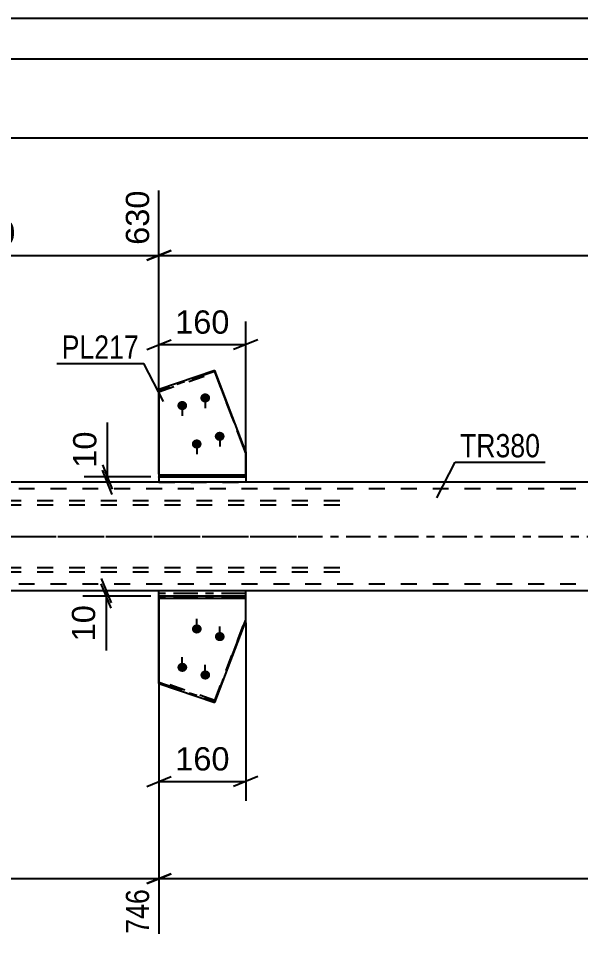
# Model space of a CAD drawing. Header units: millimetres. Extents: x 0 to 841, y 0 to 594.
# Drawn here: x 69.4 to 138.6, y 480.8 to 594 of the extents above; entities that cross this region are included whole.
import ezdxf

# ---------------------------------------------------------------- set-up
doc = ezdxf.new("R2010")
doc.units = ezdxf.units.MM
doc.linetypes.add('DXK_LINE_DOT2', pattern=[3.9198, 1.9599, -1.9599])
doc.linetypes.add('DXK_LINE_DOT3', pattern=[5.9187, 2.979, -0.9799, 0.9799, -0.9799])
doc.styles.add('Arial', font='ARIAL.TTF', dxfattribs={"height": 0.2})
doc.styles.add('Arial Narrow', font='ARIALN.TTF', dxfattribs={"height": 0.2})

# ---------------------------------------------------------------- blocks, each defined once
blk = doc.blocks.new('Unknown-318884589-1127')
at = {"color": 5, "linetype": 'Continuous'}
for p, q in [((841, 594), (0, 594)), ((836, 589), (5, 589))]:
    blk.add_line(p, q, dxfattribs=at)
blk = doc.blocks.new('Part-318884589-4273 - 4247')
at = {"color": 2, "linetype": 'Continuous'}
for p, q in [((86.71, 537.59), (86.71, 536.93)), ((86.71, 537.59), (97.4, 537.59)), ((97.4, 537.59), (97.4, 536.93))]:
    blk.add_line(p, q, dxfattribs=at)
at = {"color": 7, "linetype": 'DXK_LINE_DOT2'}
blk.add_line((86.71, 536.93), (97.4, 536.93), dxfattribs=at)
blk = doc.blocks.new('Bolt-318884589-4280 - 4247')
at = {"linetype": 'Continuous'}
for points in [[(89.59, 545.8), (89.47, 545.81), (89.35, 545.85), (89.24, 545.91), (89.14, 545.99), (89.07, 546.08), (89.02, 546.19), (88.99, 546.3), (88.99, 546.42), (89.02, 546.54), (89.07, 546.65), (89.14, 546.74), (89.24, 546.82), (89.35, 546.88), (89.47, 546.92), (89.59, 546.93), (89.72, 546.92), (89.83, 546.88), (89.94, 546.82), (90.04, 546.74), (90.11, 546.65), (90.16, 546.54), (90.19, 546.42), (90.19, 546.3), (90.16, 546.19), (90.11, 546.08), (90.04, 545.99), (89.94, 545.91), (89.83, 545.85), (89.72, 545.81)], [(92.42, 546.74), (92.29, 546.75), (92.17, 546.79), (92.07, 546.85), (91.97, 546.93), (91.9, 547.02), (91.85, 547.13), (91.82, 547.25), (91.82, 547.37), (91.85, 547.48), (91.9, 547.59), (91.97, 547.68), (92.07, 547.76), (92.17, 547.82), (92.29, 547.86), (92.42, 547.87), (92.54, 547.86), (92.66, 547.82), (92.77, 547.76), (92.86, 547.68), (92.94, 547.59), (92.99, 547.48), (93.01, 547.37), (93.01, 547.25), (92.99, 547.13), (92.94, 547.02), (92.86, 546.93), (92.77, 546.85), (92.66, 546.79), (92.54, 546.75)], [(94.2, 542.02), (94.08, 542.03), (93.96, 542.07), (93.85, 542.13), (93.76, 542.2), (93.68, 542.3), (93.63, 542.41), (93.6, 542.52), (93.6, 542.64), (93.63, 542.76), (93.68, 542.86), (93.76, 542.96), (93.85, 543.04), (93.96, 543.1), (94.08, 543.13), (94.2, 543.15), (94.33, 543.13), (94.45, 543.1), (94.55, 543.04), (94.65, 542.96), (94.72, 542.86), (94.77, 542.76), (94.8, 542.64), (94.8, 542.52), (94.77, 542.41), (94.72, 542.3), (94.65, 542.2), (94.55, 542.13), (94.45, 542.07), (94.33, 542.03)], [(91.37, 541.08), (91.25, 541.09), (91.13, 541.12), (91.02, 541.18), (90.93, 541.26), (90.85, 541.36), (90.8, 541.47), (90.78, 541.58), (90.78, 541.7), (90.8, 541.81), (90.85, 541.92), (90.93, 542.02), (91.02, 542.1), (91.13, 542.15), (91.25, 542.19), (91.37, 542.2), (91.5, 542.19), (91.62, 542.15), (91.73, 542.1), (91.82, 542.02), (91.89, 541.92), (91.94, 541.81), (91.97, 541.7), (91.97, 541.58), (91.94, 541.47), (91.89, 541.36), (91.82, 541.26), (91.73, 541.18), (91.62, 541.12), (91.5, 541.09)]]:
    blk.add_hatch(color=1, dxfattribs=at).paths.add_polyline_path(points)
at = {"color": 1, "linetype": 'Continuous'}
for p, q in [((89.59, 546.82), (89.59, 545.11)), ((92.42, 547.76), (92.42, 546.05)), ((94.2, 543.04), (94.2, 541.33)), ((91.37, 542.1), (91.37, 540.39))]:
    blk.add_line(p, q, dxfattribs=at)
blk = doc.blocks.new('Part-318884589-4286 - 4247')
at = {"color": 2, "linetype": 'Continuous'}
for p, q in [((93.61, 550.7), (86.71, 548.34)), ((97.4, 540.66), (93.61, 550.7)), ((86.71, 548.34), (86.71, 537.59)), ((97.4, 540.66), (97.4, 537.59)), ((86.71, 537.83), (97.4, 537.83))]:
    blk.add_line(p, q, dxfattribs=at)
at = {"color": 7, "linetype": 'DXK_LINE_DOT3'}
for p, q in [((93.61, 550.56), (86.71, 548.21)), ((97.4, 540.52), (93.61, 550.56)), ((97.4, 537.7), (97.4, 540.52)), ((86.71, 537.7), (97.4, 537.7))]:
    blk.add_line(p, q, dxfattribs=at)
at = {"color": 7, "linetype": 'DXK_LINE_DOT2'}
for p, q in [((86.71, 548.07), (93.61, 550.42)), ((93.61, 550.7), (93.61, 550.42)), ((93.61, 550.42), (97.4, 540.38)), ((86.71, 537.56), (86.71, 537.59)), ((86.71, 537.59), (86.71, 537.56)), ((97.4, 537.56), (86.71, 537.56)), ((97.4, 537.59), (97.4, 537.56)), ((97.4, 537.59), (97.4, 537.56))]:
    blk.add_line(p, q, dxfattribs=at)
blk = doc.blocks.new('Bolt-318884589-4356 - 4247')
at = {"linetype": 'Continuous'}
for points in [[(91.38, 519.45), (91.51, 519.43), (91.63, 519.4), (91.73, 519.34), (91.83, 519.26), (91.9, 519.16), (91.95, 519.06), (91.98, 518.94), (91.98, 518.82), (91.95, 518.71), (91.9, 518.6), (91.83, 518.51), (91.73, 518.43), (91.63, 518.37), (91.51, 518.33), (91.38, 518.32), (91.26, 518.33), (91.14, 518.37), (91.03, 518.43), (90.94, 518.51), (90.86, 518.6), (90.81, 518.71), (90.78, 518.82), (90.78, 518.94), (90.81, 519.06), (90.86, 519.16), (90.94, 519.26), (91.03, 519.34), (91.14, 519.4), (91.26, 519.43)], [(94.21, 518.5), (94.33, 518.49), (94.45, 518.46), (94.56, 518.4), (94.65, 518.32), (94.73, 518.22), (94.78, 518.11), (94.81, 518), (94.81, 517.88), (94.78, 517.77), (94.73, 517.66), (94.65, 517.56), (94.56, 517.48), (94.45, 517.43), (94.33, 517.39), (94.21, 517.38), (94.08, 517.39), (93.96, 517.43), (93.86, 517.48), (93.76, 517.56), (93.69, 517.66), (93.64, 517.77), (93.61, 517.88), (93.61, 518), (93.64, 518.11), (93.69, 518.22), (93.76, 518.32), (93.86, 518.4), (93.96, 518.46), (94.08, 518.49)], [(89.6, 514.72), (89.72, 514.71), (89.84, 514.67), (89.95, 514.62), (90.04, 514.54), (90.12, 514.44), (90.17, 514.33), (90.2, 514.22), (90.2, 514.1), (90.17, 513.98), (90.12, 513.88), (90.04, 513.78), (89.95, 513.7), (89.84, 513.64), (89.72, 513.61), (89.6, 513.6), (89.47, 513.61), (89.35, 513.64), (89.25, 513.7), (89.15, 513.78), (89.08, 513.88), (89.03, 513.98), (89, 514.1), (89, 514.22), (89.03, 514.33), (89.08, 514.44), (89.15, 514.54), (89.25, 514.62), (89.35, 514.67), (89.47, 514.71)], [(92.43, 513.78), (92.55, 513.77), (92.67, 513.73), (92.78, 513.67), (92.87, 513.59), (92.95, 513.5), (93, 513.39), (93.02, 513.28), (93.02, 513.16), (93, 513.04), (92.95, 512.93), (92.87, 512.84), (92.78, 512.76), (92.67, 512.7), (92.55, 512.67), (92.43, 512.65), (92.3, 512.67), (92.18, 512.7), (92.07, 512.76), (91.98, 512.84), (91.91, 512.93), (91.86, 513.04), (91.83, 513.16), (91.83, 513.28), (91.86, 513.39), (91.91, 513.5), (91.98, 513.59), (92.07, 513.67), (92.18, 513.73), (92.3, 513.77)]]:
    blk.add_hatch(color=1, dxfattribs=at).paths.add_polyline_path(points)
at = {"color": 1, "linetype": 'Continuous'}
for p, q in [((91.38, 518.43), (91.38, 520.14)), ((94.21, 517.48), (94.21, 519.19)), ((89.6, 513.7), (89.6, 515.41)), ((92.43, 512.76), (92.43, 514.47))]:
    blk.add_line(p, q, dxfattribs=at)
blk = doc.blocks.new('Part-318884589-4291 - 4247')
at = {"color": 2, "linetype": 'Continuous'}
for p, q in [((267.41, 536.93), (54.68, 536.93)), ((267.41, 523.59), (54.68, 523.59))]:
    blk.add_line(p, q, dxfattribs=at)
at = {"color": 7, "linetype": 'DXK_LINE_DOT2'}
for p, q in [((267.41, 536.13), (44.68, 536.13)), ((267.41, 524.39), (44.68, 524.39))]:
    blk.add_line(p, q, dxfattribs=at)
at = {"color": 7, "linetype": 'DXK_LINE_DOT3'}
blk.add_line((44.68, 530.26), (267.41, 530.26), dxfattribs=at)
blk = doc.blocks.new('Part-318884589-4355 - 4247')
at = {"color": 7, "linetype": 'DXK_LINE_DOT2'}
for p, q in [((86.71, 522.93), (86.71, 522.96)), ((86.71, 522.96), (97.41, 522.96)), ((86.71, 522.93), (86.71, 522.96)), ((97.41, 522.93), (97.41, 522.96)), ((97.41, 522.93), (97.41, 522.96)), ((93.62, 510.1), (97.41, 520.14)), ((93.62, 510.1), (86.71, 512.45)), ((93.62, 509.83), (93.62, 510.1))]:
    blk.add_line(p, q, dxfattribs=at)
at = {"color": 2, "linetype": 'Continuous'}
for p, q in [((86.71, 512.18), (86.71, 522.93)), ((86.71, 522.69), (97.41, 522.69)), ((97.41, 519.86), (97.41, 522.93)), ((93.62, 509.83), (97.41, 519.86)), ((86.71, 512.18), (93.62, 509.83))]:
    blk.add_line(p, q, dxfattribs=at)
at = {"color": 7, "linetype": 'DXK_LINE_DOT3'}
for p, q in [((97.41, 522.82), (86.71, 522.82)), ((86.71, 522.82), (86.71, 512.32)), ((93.62, 509.96), (97.41, 520)), ((86.71, 512.32), (93.62, 509.96))]:
    blk.add_line(p, q, dxfattribs=at)
blk = doc.blocks.new('Part-318884589-4304 - 4247')
at = {"color": 2, "linetype": 'Continuous'}
for p, q in [((86.71, 522.93), (86.71, 523.59)), ((97.41, 522.93), (97.41, 523.59)), ((97.41, 522.93), (86.71, 522.93))]:
    blk.add_line(p, q, dxfattribs=at)
at = {"color": 7, "linetype": 'DXK_LINE_DOT2'}
blk.add_line((97.41, 523.59), (86.71, 523.59), dxfattribs=at)
at = {"color": 7, "linetype": 'DXK_LINE_DOT3'}
blk.add_line((97.41, 523.26), (86.71, 523.26), dxfattribs=at)
blk = doc.blocks.new('Part-318884589-4323 - 4247')
at = {"color": 7, "linetype": 'DXK_LINE_DOT2'}
for p, q in [((54.06, 534.58), (54.63, 534.66)), ((54.08, 533.94), (54.06, 534.58)), ((54.06, 534.58), (54.08, 534.35)), ((108.97, 534.66), (54.63, 534.66)), ((64.42, 534.58), (63.85, 534.66)), ((54.08, 534.35), (54.08, 526.17)), ((54.08, 533.94), (54.11, 533.97)), ((54.11, 533.97), (54.35, 534.09)), ((54.35, 534.09), (54.63, 534.13)), ((108.97, 534.13), (54.63, 534.13)), ((63.85, 534.13), (64.13, 534.09)), ((64.53, 533.8), (64.59, 533.59)), ((64.59, 526.93), (64.59, 533.59)), ((65.33, 533.59), (65.22, 534)), ((65.33, 526.93), (65.33, 533.59)), ((54.08, 526.58), (54.06, 525.94)), ((54.11, 526.55), (54.08, 526.58)), ((54.35, 526.44), (54.11, 526.55)), ((64.59, 526.93), (64.53, 526.72)), ((65.22, 526.52), (65.33, 526.93)), ((54.06, 525.94), (54.08, 526.17)), ((54.06, 525.94), (54.63, 525.86)), ((54.63, 526.39), (54.35, 526.44)), ((108.97, 526.39), (54.63, 526.39)), ((108.97, 525.86), (54.63, 525.86)), ((64.13, 526.44), (63.85, 526.39)), ((63.85, 525.86), (64.42, 525.94))]:
    blk.add_line(p, q, dxfattribs=at)
at = {"color": 7, "linetype": 'DXK_LINE_DOT3'}
blk.add_line((59.24, 530.26), (104.36, 530.26), dxfattribs=at)
at = {"color": 7, "linetype": 'DXK_LINE_DOT2'}
for centre, radius, start, end in [((64.08, 533.28), 1.35, 32.6712, 75.6111), ((63.97, 533.44), 0.673, 32.6712, 75.6111), ((63.97, 527.09), 0.673, 284.3889, 327.3288), ((64.08, 527.25), 1.35, 284.3889, 327.3288)]:
    blk.add_arc(centre, radius, start, end, dxfattribs=at)
blk = doc.blocks.new('StraightDimension-318884589-11975 - 4247')
at = {"color": 7, "linetype": 'Continuous'}
for p, q in [((79.62, 525.09), (80.82, 522.09)), ((80.82, 521.43), (79.62, 524.43)), ((85.71, 523.59), (77.37, 523.59)), ((80.22, 522.93), (80.22, 523.59)), ((85.71, 522.93), (77.37, 522.93)), ((80.22, 522.93), (80.22, 516.23)), ((80.22, 522.93), (80.22, 516.23))]:
    blk.add_line(p, q, dxfattribs=at)
at = {"color": 0}
blk.add_wipeout([(79.47, 522.4), (75.27, 522.4), (75.27, 516.76), (79.47, 516.76)], dxfattribs=at)
at = {"color": 3, "style": 'Arial'}
blk.add_text('10', height=2.865, rotation=90.0002, dxfattribs=at).set_placement((78.87, 517.36))
blk = doc.blocks.new('StraightDimension-318884589-4430 - 4247')
at = {"color": 7, "linetype": 'Continuous'}
blk.add_line((37.01, 579.29), (287.18, 579.29), dxfattribs=at)
blk = doc.blocks.new('StraightDimension-318884589-12317 - 4247')
at = {"color": 7, "linetype": 'Continuous'}
for p, q in [((86.71, 521.82), (86.71, 481.39)), ((88.21, 488.77), (85.21, 487.57)), ((86.71, 488.17), (285.51, 488.17))]:
    blk.add_line(p, q, dxfattribs=at)
blk = doc.blocks.new('StraightDimension-318884589-4388 - 4247')
at = {"color": 7, "linetype": 'Continuous'}
for p, q in [((80.37, 537.59), (80.37, 544.29)), ((80.37, 537.59), (80.37, 544.29)), ((79.77, 539.09), (80.97, 536.09)), ((80.97, 535.43), (79.77, 538.43)), ((85.71, 537.59), (77.52, 537.59)), ((85.71, 536.93), (77.52, 536.93)), ((80.37, 536.93), (80.37, 537.59))]:
    blk.add_line(p, q, dxfattribs=at)
at = {"color": 0}
blk.add_wipeout([(79.62, 543.77), (75.42, 543.77), (75.42, 538.12), (79.62, 538.12)], dxfattribs=at)
at = {"color": 3, "style": 'Arial'}
blk.add_text('10', height=2.865, rotation=90.0002, dxfattribs=at).set_placement((79.02, 538.72))
blk = doc.blocks.new('StraightDimension-318884589-4460 - 4247')
at = {"color": 7, "linetype": 'Continuous'}
for p, q in [((86.71, 537.93), (86.71, 556.71)), ((97.4, 537.93), (97.4, 556.71)), ((85.21, 553.26), (88.21, 554.46)), ((86.71, 553.86), (97.4, 553.86)), ((98.9, 554.46), (95.9, 553.26))]:
    blk.add_line(p, q, dxfattribs=at)
at = {"color": 0}
blk.add_wipeout([(95.99, 554.61), (95.99, 558.81), (88.12, 558.81), (88.12, 554.61)], dxfattribs=at)
at = {"color": 3, "style": 'Arial'}
blk.add_text('160', height=2.865, dxfattribs=at).set_placement((88.72, 555.21))
blk = doc.blocks.new('StraightDimension-318884589-4522 - 4247')
at = {"color": 7, "linetype": 'Continuous'}
for p, q in [((86.71, 537.93), (86.71, 572.81)), ((44.68, 537.93), (44.68, 568.36)), ((46.18, 565.44), (43.18, 564.24)), ((85.21, 564.24), (88.21, 565.44)), ((44.68, 564.84), (86.71, 564.84))]:
    blk.add_line(p, q, dxfattribs=at)
at = {"color": 0}
blk.add_wipeout([(69.63, 565.59), (69.63, 569.79), (61.76, 569.79), (61.76, 565.59)], dxfattribs=at)
at = {"color": 3, "style": 'Arial'}
blk.add_text('630', height=2.865, dxfattribs=at).set_placement((62.36, 566.19))
at = {"color": 0, "linetype": 'Continuous'}
for points in [[(86.11, 573.41), (81.91, 573.41), (81.91, 565.54), (86.11, 565.54)], [(44.08, 568.96), (39.88, 568.96), (39.88, 565.54), (44.08, 565.54)]]:
    blk.add_wipeout(points, dxfattribs=at)
at = {"color": 3, "linetype": 'Continuous', "style": 'Arial'}
for s, height, p in [('630', 2.865, (85.51, 566.14)), ('0', 2.87, (43.48, 566.14))]:
    blk.add_text(s, height=height, rotation=90.0002, dxfattribs=at).set_placement(p)
blk = doc.blocks.new('StraightDimension-318884589-4533 - 4247')
at = {"color": 7, "linetype": 'Continuous'}
for p, q in [((86.71, 537.93), (86.71, 572.81)), ((88.21, 565.44), (85.21, 564.24)), ((86.71, 564.84), (285.51, 564.84))]:
    blk.add_line(p, q, dxfattribs=at)
blk = doc.blocks.new('StraightDimension-318884589-11966 - 4247')
at = {"color": 7, "linetype": 'Continuous'}
for p, q in [((86.71, 521.69), (86.71, 497.72)), ((97.41, 519.69), (97.41, 497.72)), ((85.21, 499.52), (88.21, 500.72)), ((98.91, 500.72), (95.91, 499.52)), ((86.71, 500.12), (97.41, 500.12))]:
    blk.add_line(p, q, dxfattribs=at)
at = {"color": 0}
blk.add_wipeout([(96, 500.87), (96, 505.07), (88.13, 505.07), (88.13, 500.87)], dxfattribs=at)
at = {"color": 3, "style": 'Arial'}
blk.add_text('160', height=2.865, dxfattribs=at).set_placement((88.73, 501.47))
blk = doc.blocks.new('StraightDimension-318884589-12318 - 4247')
at = {"color": 7, "linetype": 'Continuous'}
for p, q in [((86.71, 521.82), (86.71, 481.39)), ((37.01, 499.93), (37.01, 485.04)), ((38.51, 488.77), (35.51, 487.57)), ((37.01, 488.17), (86.71, 488.17)), ((85.21, 487.57), (88.21, 488.77))]:
    blk.add_line(p, q, dxfattribs=at)
at = {"color": 0}
blk.add_wipeout([(65.2, 488.92), (65.2, 493.12), (58.52, 493.12), (58.52, 488.92)], dxfattribs=at)
at = {"color": 3, "style": 'Arial Narrow'}
blk.add_text('746', height=2.863, dxfattribs=at).set_placement((59.12, 489.52))
at = {"color": 0, "linetype": 'Continuous'}
for points in [[(36.41, 487.47), (32.21, 487.47), (32.21, 484.44), (36.41, 484.44)], [(86.11, 487.47), (81.91, 487.47), (81.91, 480.79), (86.11, 480.79)]]:
    blk.add_wipeout(points, dxfattribs=at)
at = {"color": 3, "linetype": 'Continuous', "style": 'Arial Narrow'}
for s, height, p in [('0', 2.86, (35.81, 485.04)), ('746', 2.863, (85.51, 481.39))]:
    blk.add_text(s, height=height, rotation=90.0002, dxfattribs=at).set_placement(p)
blk = doc.blocks.new('Mark-318884589-4282 - 4247')
at = {"color": 30, "linetype": 'Continuous'}
for p in [(74.15, 551.53), (87.3, 546.86)]:
    blk.add_line(p, (84.85, 551.53), dxfattribs=at)
at = {"color": 0}
blk.add_wipeout([(84.25, 552.13), (84.25, 555.13), (74.75, 555.13), (74.75, 552.13)], dxfattribs=at)
blk.add_wipeout([(84.25, 552.13), (84.25, 555.13), (74.75, 555.13), (74.75, 552.13)], dxfattribs=at)
at = {"color": 3, "style": 'Arial Narrow'}
blk.add_text('PL217', height=2.863, dxfattribs=at).set_placement((74.75, 552.13))
blk = doc.blocks.new('Mark-318884589-4287 - 4247')
at = {"color": 30, "linetype": 'Continuous'}
for p, q in [((120.93, 535), (123.18, 539.4)), ((123.18, 539.4), (134.25, 539.4))]:
    blk.add_line(p, q, dxfattribs=at)
at = {"color": 0}
blk.add_wipeout([(133.65, 540), (133.65, 543), (123.78, 543), (123.78, 540)], dxfattribs=at)
blk.add_wipeout([(133.65, 540), (133.65, 543), (123.78, 543), (123.78, 540)], dxfattribs=at)
at = {"color": 3, "style": 'Arial Narrow'}
blk.add_text('TR380', height=2.863, dxfattribs=at).set_placement((123.78, 540))

msp = doc.modelspace()

# ---------------------------------------------------------------- block references
for name in ['Unknown-318884589-1127', 'Part-318884589-4286 - 4247', 'Bolt-318884589-4280 - 4247', 'Part-318884589-4291 - 4247', 'Part-318884589-4273 - 4247', 'Part-318884589-4323 - 4247', 'Part-318884589-4304 - 4247', 'Part-318884589-4355 - 4247', 'Bolt-318884589-4356 - 4247']:
    msp.add_blockref(name, (0, 0))

# ---------------------------------------------------------------- next in the draw order: block references
for name in ['StraightDimension-318884589-4430 - 4247', 'StraightDimension-318884589-4388 - 4247', 'StraightDimension-318884589-11975 - 4247']:
    msp.add_blockref(name, (0, 0))

# ---------------------------------------------------------------- next in the draw order: block references
for name in ['StraightDimension-318884589-4460 - 4247', 'StraightDimension-318884589-12317 - 4247']:
    msp.add_blockref(name, (0, 0))

# ---------------------------------------------------------------- next in the draw order: block references
for name in ['StraightDimension-318884589-4522 - 4247', 'StraightDimension-318884589-11966 - 4247']:
    msp.add_blockref(name, (0, 0))

# ---------------------------------------------------------------- next in the draw order: block references
for name in ['StraightDimension-318884589-4533 - 4247', 'StraightDimension-318884589-12318 - 4247']:
    msp.add_blockref(name, (0, 0))

# ---------------------------------------------------------------- next in the draw order: block references
for name in ['Mark-318884589-4282 - 4247', 'Mark-318884589-4287 - 4247']:
    msp.add_blockref(name, (0, 0))

doc.saveas('drawing.dxf')
